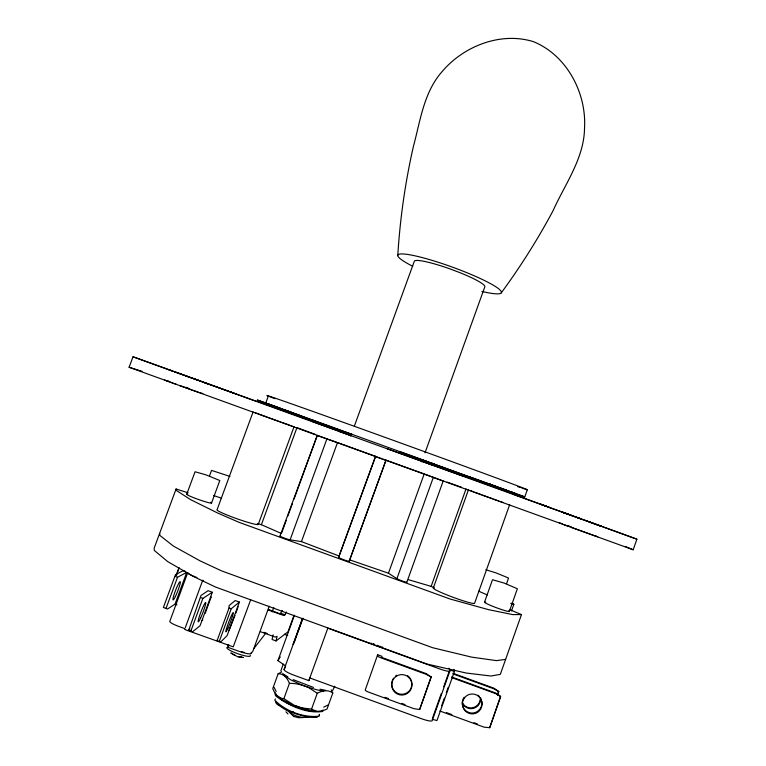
<?xml version="1.0" encoding="UTF-8"?>
<svg xmlns="http://www.w3.org/2000/svg" width="766" height="766" viewBox="0 0 766 766"><rect width="100%" height="100%" fill="white"/><g stroke="black" fill="none" stroke-linecap="round" stroke-linejoin="round"><path stroke-width="1.15" d="M397.784 255.557C400.024 218.779 405.252 182.193 413.439 146.268C420.419 120.444 423.818 92.044 442.317 71.353C463.861 45.989 500.954 31.492 533.519 41.69C566.735 55.276 586.565 92.858 584.535 127.922C584.219 158.275 565.011 184.031 552.995 210.841C537.742 239.346 520.44 266.75 501.299 292.804M377.648 654.748L377.494 655.878A4.586 0.651 20.3 0 0 381.727 658.118L426.222 674.329L431.22 677.048L419.644 709.527L413.966 708.684L369.404 692.435A4.596 0.776 20.4 0 1 365.21 690.08L377.648 654.748L381.937 656.309L381.803 657.448L426.155 673.601L431.22 677.048M188.8 629.987L201.037 595.431L208.132 590.682L212.335 592.281L200.05 625.736L192.659 631.72L188.283 630.121L189.958 628.809M322.974 709.996L322.697 711.461C306.467 713.864 289.213 705.773 276.239 696.371A30.477 6.195 20 0 1 275.655 693.048M319.499 714.716L319.211 716.114C303.824 718.048 285.651 711.212 274.822 700.229L275.32 698.908M163.369 607.515L175.481 574.701L182.729 570.9A4.299 0.565 19.1 0 1 185.324 571.321M319.355 715.415L319.202 714.333M273.146 634.842L272.074 639.466L276.019 640.951L288.006 631.826L294.067 615.155M276.019 640.951L277.101 636.326L275.138 637.073L260.354 631.644M292.727 711.681L292.507 712.6L298.233 714.63L308.89 717.311L316.482 717.464L317.852 716.794M203.057 381.975L133.025 356.784L129.1 367.268L633.185 549.777L636.9 539.187L585.052 520.267M497.488 694.781L498.676 691.401L493.946 688.194L452.898 673.237M497.622 695.155L498.676 691.401M489.704 727.7L500.677 696.648L495.966 693.737L451.681 677.584L451.528 676.933L495.669 693.029L500.533 696.265L489.704 727.7L484.141 727.173L439.799 710.982M506.585 583.644L508.528 578.177L507.896 577.755L496.272 572.978L485.816 569.741M509.39 611.306L517.376 588.757L503.999 583.022L492.509 579.728L484.495 602.268M511.497 610.942L513.842 604.317L511.975 603.081M509.965 609.746A51.322 3.878 20.5 0 0 521.474 614.571L500.322 674.367L490.949 676.014L466.101 673.017L426.921 664.017L215.543 587.043L194.143 576.827L167.687 561.602L154.32 550.448L154.157 548.197L176.084 488.995A49.972 3.763 19.3 0 0 188.091 492.73M431.172 676.627L419.644 709.527M432.541 718.106L441.321 693.46M443.715 686.738L449.699 669.944L454.449 671.428L454.018 669.379M449.699 669.944L449.91 670.949L432.273 720.461A11.796 2.03 20.8 0 1 421.357 718.671L309.809 677.948M441.647 705.773L444.366 698.152M446.3 692.703L448.244 687.255M432.148 719.226L436.946 720.595L454.449 671.428M514.541 493.227L524.767 496.904L527.295 489.79M433.613 587.484L431.143 586.373L466.054 488.852M433.336 587.953L468.457 489.8L468.897 490.01M334.799 686.192L332.674 690.444M331.247 689.831L332.808 693L327.053 708.962C316.865 714.429 305.107 708.866 295.101 705.687L301.124 707.841L311.561 709.077L316.31 711.26M421.779 461.831L422.583 459.59M425.015 452.859L484.811 286.877A37.524 4.989 19.9 0 0 460.079 272.725L450.743 269.172A37.524 4.989 19.9 0 0 414.234 261.474L354.39 426.03M443.179 481.01L406.928 581.978A5.649 0.488 20.1 0 1 403.663 581.442A5.649 0.488 20.1 0 1 396.903 578.675L388.458 573.207L424.201 473.934L443.466 481.144M396.903 578.675L433.297 477.467M269.22 606.222L252.818 651.253L251.009 653.561A11.557 1.992 19.4 0 1 238.8 651.244L227.828 647.308L228.785 644.666M280.528 672.615L278.173 673.687L272.782 688.538C274.477 693.402 278.24 698.602 283.88 698.659L294.709 705.543L283.449 700.277L276.622 695.308A30.477 6.176 20 0 1 275.501 693.383M302.474 618.602L293.091 644.455L293.665 643.976M294.067 642.846L303.01 618.191M283.88 698.659L289.414 683.387C287.662 678.59 283.774 673.515 278.173 673.687M338.62 557.37L375.56 456.392L338.62 557.37A5.64 0.488 19.9 0 0 343.675 559.726A5.64 0.488 19.9 0 0 349.219 561.219L385.997 460.175L414.492 470.458M292.593 712.61L292.985 711.537C290.927 714.487 279.102 705.563 276.382 703.36M349.219 561.219L385.997 460.175M303.202 717.579L298.51 717.723L294 716.449M302.57 618.516L284.09 669.388A11.729 2.059 19.8 0 0 294.173 675.277L308.842 680.629L327.829 628.168L439.167 668.737A11.768 1.58 20.6 0 0 449.91 670.949M311.561 709.077L317.287 693.24C321.883 690.702 328.451 689.381 332.808 693M280.548 536.008A5.64 0.479 19.7 0 0 282.989 537.56A5.64 0.479 19.7 0 0 290.103 539.838L326.9 438.937L336.456 442.183M272.179 611.823L273.768 607.467M290.103 539.838L301.45 541.6L337.519 442.547L346.108 445.688M350.723 436.103L351.537 433.862M285.651 665.932L277.943 660.646L294.163 615.979M283.257 664.208L280.921 670.662L281.476 672.222M258.228 524.519L294.067 426.672M217.19 640.376L229.053 607.974L229.053 605.647L235.172 600.544L239.394 602.086L227.129 635.617L220.713 641.975L216.328 640.366M281.495 533.519L261.397 524.71L296.949 427.62L315.257 434.389M219.363 641.171L231.227 608.769L239.394 602.086M234.961 615.471L229.053 630.341M235.756 613.298L237.747 607.84M250.721 599.663L233.237 646.849L186.329 630.112L184.606 629.259L184.922 628.675L178.861 626.464A11.614 1.963 18.9 0 1 169.899 621.082L187.766 572.575A11.586 1.532 19.2 0 0 196.862 577.535M280.011 536.076L317.277 435.414L294.02 499.126M281.773 532.657L286.264 520.363M287.892 515.891L292.382 503.597M253.125 411.84L217.132 509.591A21.965 1.819 19.5 0 0 237.699 519.022A21.965 1.819 19.5 0 0 258.123 523.982M268.311 396.089L265.716 403.136L275.693 406.698M185.334 627.565L202.502 580.858M190.964 630.782L202.866 598.399L212.335 592.281M205.192 613.327L211.196 596.982L210.401 597.547M186.674 494.376L195.062 471.76L206.035 474.891L219.804 480.512L211.521 503.109M209.539 475.82L211.54 470.391L229.944 476.423M176.161 575.323L179.033 567.52M176.477 575.151L178.938 568.477M166.021 608.415L177.52 577.258L186.741 572.355L175.031 604.135L167.515 609.027L163.637 607.543M308.842 680.629L309.904 678.111A11.701 2.039 19.9 0 0 309.742 677.489M268.244 610.014L283.87 615.529L284.923 614.82L286.264 611.957M268.828 609.592L280.193 613.844L282.319 610.483M284.09 669.388L285.431 667.014M277.943 660.646L280.26 656.883M253.757 648.668L265.141 634.018A10.552 1.637 19.5 0 0 264.806 633.223M308.89 716.44L308.124 717.139C301.593 718.115 294.46 716.2 289.299 712.083L292.488 712.284M237.47 607.361L238.149 606.758M201.965 620.517L202.799 619.857M323.721 707.162L328.221 704.931M321.471 711.126L323.08 710.408M239.078 656.912L241.204 656.874M382.665 647.136L381.506 646.973M505.617 659.392L496.397 660.627L471.741 657.142L432.733 647.739L221.489 570.852L200.031 560.846L173.422 546.081L159.874 535.444L159.644 533.375M129.1 367.268L142.055 371.319M521.474 614.571L512.703 614.591L488.603 609.669L450.121 599.031L239.27 522.422L217.64 513.019L190.581 499.643L176.506 490.537L176.084 488.995M289.414 683.387C301.421 682.86 311.848 689.994 323.645 690.942M311.752 711.288L313.715 711.518M320.016 689.199L325.636 690.338M307.511 710.379L309.636 710.838M374.134 644.139L373.502 643.938M636.872 539.178L133.025 356.784M431.143 586.373L408.355 579.67M306.457 710.149L295.81 706.731M385.758 460.242L383.048 459.303M508.844 504.516L509.649 504.756L474.575 603.311A22.013 1.829 20.3 0 1 450.015 596.13A22.013 1.829 20.3 0 1 434.437 587.857M199.495 392.565L202.856 393.58M257.376 523.484L261.397 524.71M165.676 380.338L168.941 381.344M234.942 655.399L230.815 652.967L237.651 656.778L243.272 657.515L239.164 656.874M388.458 573.207L349.899 559.927M313.486 687.418L293.186 679.653M448.752 668.297L449.431 668.527M380.262 646.389L379.553 646.14M373.473 644.072L374.239 644.33M290.429 425.446L292.085 426.02M326.9 438.937L316.827 435.28M198.375 392.23L193.281 390.44M596.331 536.372L571.695 527.496M313.744 420.572L299.334 415.344M289.51 425.13L282.166 422.526M506.307 490.144L506.795 490.317L499.183 487.569M192.237 390.076L179.684 385.566M447.153 482.149L461.611 487.281M499.959 501.404L503.262 502.582M473.015 478.089L491.657 484.83M498.005 487.128L496.808 486.707L497.335 486.898M202.234 381.822L207.73 383.795L206.37 383.306M236.455 394.078L203.718 382.244M514.532 494.415L463.277 475.81M297.122 414.425L299.056 415.124L257.299 400.005L524.767 496.904M431.813 463.267L434.648 464.282L431.995 463.306M277.991 421.032L281.122 422.152M568.142 525.715L571.283 526.836M415.565 470.841L423.119 473.541M493.754 499.173L498.858 501.012M489.857 484.179L495.42 486.19M421.453 459.523L463.535 474.805M473.034 478.223L463.631 474.834M495.803 486.353L514.943 493.266L509.984 491.466M470.228 477.218L472.45 478.032M496.895 486.745L490.01 484.256L491.159 484.667L490.623 484.466M298.97 416.34L313.38 421.549M198.442 380.376L194.765 379.055L196.68 379.754M230.643 392.039L232.864 392.843L231.667 392.403M174.878 371.903L189.556 377.207M350.981 435.586L338.974 431.258L340.372 431.765M550.199 507.647L539.896 503.923L545.938 506.182M561.574 511.793L566.878 513.718M187.124 376.365L194.028 378.864M387.223 448.742L433.671 465.536L431.421 464.713M546.34 506.316L542.778 505.033L543.879 505.436M574.864 516.696L562.981 512.397L567.405 514.015M577.708 517.682L581.049 518.888L576.204 517.127M589.341 521.972L601.454 526.347L514.024 494.549M185.822 387.251L188.369 388.171M271.499 418.696L276.957 420.658M489.407 497.603L492.662 498.781M381.755 458.844L376.671 456.986M272.916 405.654L265.314 402.906L265.984 403.155M283.41 409.465L290.975 412.204L290.429 411.993M312.384 420.084L352.159 434.494M399.354 451.48L426.71 461.391M470.554 477.333L472.708 478.118M564.092 512.684L572.049 515.585M197.82 380.166L256.466 401.307M312.7 421.664L350.943 435.509M421.798 461.161L463.411 476.222M168.463 369.605L171.67 370.773M347.199 446.09L375.56 456.392M267.257 417.154L270.436 418.313M482.934 495.248L488.315 497.211M174.121 383.546L176.257 384.321M453.041 673.927L494.223 688.931L498.819 691.775M175.127 576.386L177.52 577.258M200.702 597.604L202.866 598.399M229.053 607.974L231.227 608.769M284.349 634.258L287.719 635.483M175.031 604.135L177.003 604.853M446.339 712.581L451.863 714.601M473.953 722.673L477.275 723.88M385.068 697.319L388.4 698.535M401.719 703.399L405.051 704.605M275.205 406.487L273.788 405.961L282.482 409.13M298.367 416.168L256.878 401.145M478.97 493.792L481.938 494.884M266.195 416.771L258.468 413.927M173.059 383.153L164.594 380.003M474.863 492.27L477.984 493.428M568.611 526.357L563.69 524.528M280.969 613.346L284.923 614.82M264.069 632.323L267.171 633.482M470.717 490.719L473.819 491.887M254.695 412.51L257.481 413.563M339.415 556.135L301.45 541.6M302.493 685.235L308.497 687.542L317.287 693.24M375.847 456.68L375.206 456.421M370.945 643.134L371.644 643.402M625.19 546.426L633.185 549.777M302.11 685.091L290.831 679.911L283.947 675.114A30.458 5.697 20 0 1 282.788 673.285M595.651 535.961L597.758 536.861M289.998 704.327L294.671 706.329M559.362 522.613L562.608 524.049M378.28 645.805L377.293 645.288M203.316 580.59L202.636 580.235M285.134 701.915L289.06 703.925M283.822 674.348L287.815 676.876M280.308 698.965L283.19 700.804M287.939 713.95L285.938 711.805M293.895 716.727L289.299 712.083M234.894 655.323L234.176 654.71M278.834 705.505L276.421 703.37A27.183 5.659 20 0 1 275.425 701.618M274.046 687.265L276.153 691.554M250.29 655.37A12.476 2.164 19.4 0 1 237.125 653.503A12.476 2.164 19.4 0 1 227.741 647.146M251.372 652.421A12.476 2.135 19.4 0 1 250.654 653.341M244.316 652.431A12.476 2.135 19.4 0 1 241.319 651.569M228.795 645.92A12.476 2.135 19.4 0 1 228.009 644.493M275.004 398.713A138.426 0.833 19.9 0 1 394.796 440.881A138.426 0.833 19.9 0 1 521.837 488.009M520.363 487.511A138.426 0.833 19.9 0 1 517.644 486.573M480.225 697.673A9.929 9.805 85.3 0 1 478.396 710.743A9.929 9.805 85.3 0 1 465.355 710.388A9.929 9.805 85.3 0 1 464.158 697.242M477.869 695.174A9.929 9.805 85.3 0 1 479.152 696.323M407.589 675.698A10.197 10.082 -86.3 0 1 410.566 689.141A10.197 10.082 -86.3 0 1 397.573 693.335A10.197 10.082 -86.3 0 1 392.336 680.62M392.671 679.796A10.197 10.082 -86.3 0 1 393.552 678.255M395.333 676.282A10.197 10.082 -86.3 0 1 396.769 675.258M480.397 698.697A9.728 9.613 85.6 0 1 462.233 702.585M480.56 697.759A9.757 9.642 85.6 0 1 462.405 703.351M412.711 266.262A55.056 7.315 19.9 0 1 414.54 255.729A55.056 7.315 19.9 0 1 488.976 282.807A55.056 7.315 19.9 0 1 481.9 291.434M508.71 610.77A13.309 1.063 20.4 0 1 496.196 607.649A13.309 1.063 20.4 0 1 485.778 602.172M210.784 502.276A13.271 1.053 19.4 0 1 198.815 499.614A13.271 1.053 19.4 0 1 187.747 494.175M510.74 603.34A51.322 3.878 20.5 0 1 513.842 604.317M487.415 594.885A12.246 0.9 20.3 0 1 478.788 591.065M221.431 498.092A12.208 0.89 19.5 0 1 213.657 495.497M227.856 628.436A10.341 0.795 -69.2 0 0 233.295 612.695A10.341 0.795 -69.2 0 0 227.502 625.544A10.341 0.795 -69.2 0 0 227.856 628.436M200.625 617.971A10.341 1.015 -69 0 0 205.748 602.574A10.341 1.015 -69 0 0 199.524 615.941A10.341 1.015 -69 0 0 200.625 617.971M175.347 596.59A9.776 1.139 -68.8 0 0 180.269 581.787A9.776 1.139 -68.8 0 0 174.255 593.985A9.776 1.139 -68.8 0 0 175.347 596.59M410.116 690.673A10.236 10.121 -86.3 0 0 402.677 674.635A10.236 10.121 -86.3 0 0 392.652 689.189A10.236 10.121 -86.3 0 0 410.116 690.673M464.34 698.018A9.958 9.834 85.3 0 0 471.157 713.845A9.958 9.834 85.3 0 0 481.268 699.98A9.958 9.834 85.3 0 0 464.34 698.018"/></g></svg>
